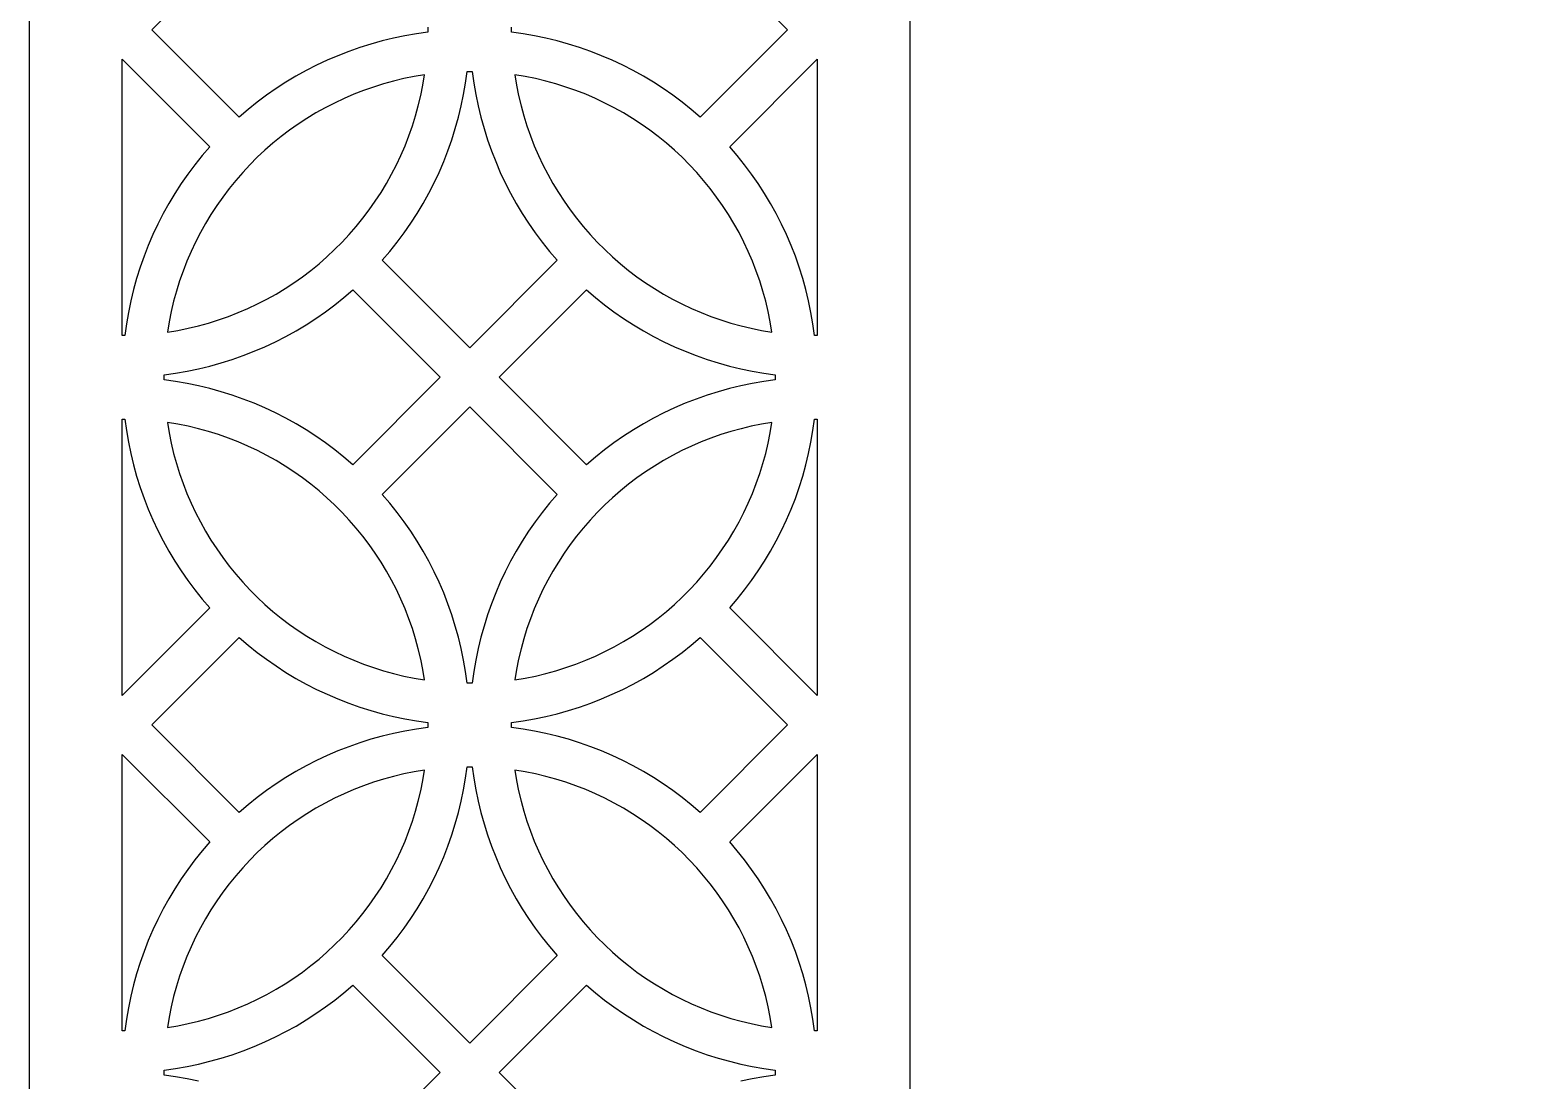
# Model space of a CAD drawing. Extents: x 0 to 625, y 0 to 1950.
# Drawn here: x 0 to 319.9, y 243.3 to 470 of the extents above; entities that cross this region are included whole.
import ezdxf

# ---------------------------------------------------------------- set-up
doc = ezdxf.new("R2010")
doc.units = 0
doc.layers.add('Default_Layer', color=1, linetype='CONTINUOUS')

msp = doc.modelspace()

# ---------------------------------------------------------------- linework, layer by layer
at = {"layer": 'Default_Layer'}
for points in [[(190, 1950), (190, 190), (625, 190), (625, 0), (0, 0), (0, 1950), (190, 1950)], [(20, 404.02), (20, 463.63), (38.88, 444.75), (37.24, 442.84), (35.66, 440.87), (34.15, 438.85), (32.72, 436.79), (31.35, 434.67), (30.05, 432.51), (28.83, 430.31), (27.68, 428.06), (26.61, 425.78), (25.61, 423.47), (24.69, 421.12), (23.86, 418.75), (23.1, 416.34), (22.42, 413.91), (21.83, 411.47), (21.32, 409), (20.89, 406.52), (20.54, 404.02), (20, 404.02)], [(113.88, 420.25), (95, 401.38), (76.12, 420.25), (77.76, 422.17), (79.34, 424.13), (80.85, 426.15), (82.28, 428.22), (83.65, 430.34), (84.95, 432.5), (86.17, 434.7), (87.32, 436.94), (88.39, 439.22), (89.39, 441.54), (90.31, 443.89), (91.14, 446.26), (91.9, 448.66), (92.58, 451.09), (93.17, 453.54), (93.68, 456.01), (94.11, 458.49), (94.46, 460.99), (95.54, 460.99), (95.89, 458.49), (96.32, 456.01), (96.83, 453.54), (97.42, 451.09), (98.1, 448.66), (98.86, 446.26), (99.7, 443.89), (100.61, 441.54), (101.61, 439.22), (102.68, 436.94), (103.83, 434.7), (105.05, 432.5), (106.35, 430.34), (107.72, 428.22), (109.16, 426.15), (110.66, 424.13), (112.24, 422.17), (113.88, 420.25)], [(170, 463.63), (170, 404.02), (169.46, 404.02), (169.11, 406.52), (168.68, 409), (168.17, 411.47), (167.58, 413.91), (166.9, 416.34), (166.14, 418.75), (165.31, 421.12), (164.39, 423.47), (163.39, 425.78), (162.32, 428.06), (161.17, 430.31), (159.95, 432.51), (158.65, 434.67), (157.29, 436.79), (155.85, 438.85), (154.34, 440.87), (152.76, 442.84), (151.13, 444.75), (170, 463.63)], [(29.74, 404.74), (31.98, 405.11), (34.21, 405.57), (36.42, 406.09), (38.61, 406.7), (40.78, 407.37), (42.92, 408.13), (45.04, 408.95), (47.13, 409.85), (49.18, 410.82), (51.21, 411.86), (53.19, 412.97), (55.13, 414.15), (57.04, 415.39), (58.9, 416.7), (60.71, 418.07), (62.47, 419.5), (64.19, 421), (65.85, 422.55), (67.46, 424.15), (69.01, 425.82), (70.5, 427.53), (71.93, 429.3), (73.3, 431.11), (74.61, 432.97), (75.86, 434.87), (77.03, 436.81), (78.14, 438.8), (79.18, 440.82), (80.15, 442.88), (81.05, 444.96), (81.88, 447.08), (82.63, 449.23), (83.31, 451.39), (83.91, 453.59), (84.44, 455.8), (84.89, 458.02), (85.26, 460.27), (83.02, 459.89), (80.79, 459.44), (78.58, 458.91), (76.39, 458.31), (74.22, 457.63), (72.08, 456.88), (69.96, 456.05), (67.87, 455.15), (65.82, 454.18), (63.8, 453.14), (61.81, 452.03), (59.87, 450.86), (57.96, 449.61), (56.11, 448.31), (54.29, 446.94), (52.53, 445.5), (50.81, 444.01), (49.15, 442.46), (47.54, 440.85), (45.99, 439.19), (44.5, 437.48), (43.07, 435.71), (41.7, 433.9), (40.39, 432.04), (39.15, 430.14), (37.97, 428.19), (36.86, 426.21), (35.82, 424.19), (34.85, 422.13), (33.95, 420.04), (33.12, 417.93), (32.37, 415.78), (31.69, 413.61), (31.09, 411.42), (30.56, 409.21), (30.11, 406.98), (29.74, 404.74)], [(85.26, 460.27), (83.02, 459.89), (80.79, 459.44), (78.58, 458.91), (76.39, 458.31), (74.22, 457.63), (72.08, 456.88), (69.96, 456.05), (67.87, 455.15), (65.82, 454.18), (63.8, 453.14), (61.81, 452.03), (59.87, 450.86), (57.96, 449.61), (56.11, 448.31), (54.29, 446.94), (52.53, 445.5), (50.81, 444.01), (49.15, 442.46), (47.54, 440.85), (45.99, 439.19), (44.5, 437.48), (43.07, 435.71), (41.7, 433.9), (40.39, 432.04), (39.15, 430.14), (37.97, 428.19), (36.86, 426.21), (35.82, 424.19), (34.85, 422.13), (33.95, 420.04), (33.12, 417.93), (32.37, 415.78), (31.69, 413.61), (31.09, 411.42), (30.56, 409.21), (30.11, 406.98), (29.74, 404.74), (31.98, 405.11), (34.21, 405.57), (36.42, 406.09), (38.61, 406.7), (40.78, 407.37), (42.92, 408.13), (45.04, 408.95), (47.13, 409.85), (49.18, 410.82), (51.21, 411.86), (53.19, 412.97), (55.13, 414.15), (57.04, 415.39), (58.9, 416.7), (60.71, 418.07), (62.47, 419.5), (64.19, 421), (65.85, 422.55), (67.46, 424.15), (69.01, 425.82), (70.5, 427.53), (71.93, 429.3), (73.3, 431.11), (74.61, 432.97), (75.86, 434.87), (77.03, 436.81), (78.14, 438.8), (79.18, 440.82), (80.15, 442.88), (81.05, 444.96), (81.88, 447.08), (82.63, 449.23), (83.31, 451.39), (83.91, 453.59), (84.44, 455.8), (84.89, 458.02), (85.26, 460.27)], [(104.74, 460.27), (105.11, 458.02), (105.56, 455.8), (106.09, 453.59), (106.69, 451.39), (107.37, 449.23), (108.12, 447.08), (108.95, 444.96), (109.85, 442.88), (110.82, 440.82), (111.86, 438.8), (112.97, 436.81), (114.15, 434.87), (115.39, 432.97), (116.7, 431.11), (118.07, 429.3), (119.5, 427.53), (120.99, 425.82), (122.55, 424.15), (124.15, 422.55), (125.81, 421), (127.53, 419.5), (129.29, 418.07), (131.11, 416.7), (132.96, 415.39), (134.87, 414.15), (136.81, 412.97), (138.8, 411.86), (140.82, 410.82), (142.87, 409.85), (144.96, 408.95), (147.08, 408.13), (149.22, 407.37), (151.39, 406.7), (153.58, 406.09), (155.79, 405.57), (158.02, 405.11), (160.26, 404.74), (159.89, 406.98), (159.44, 409.21), (158.91, 411.42), (158.31, 413.61), (157.63, 415.78), (156.88, 417.93), (156.05, 420.04), (155.15, 422.13), (154.18, 424.19), (153.14, 426.21), (152.03, 428.19), (150.86, 430.14), (149.61, 432.04), (148.3, 433.9), (146.93, 435.71), (145.5, 437.48), (144.01, 439.19), (142.46, 440.85), (140.85, 442.46), (139.19, 444.01), (137.47, 445.5), (135.71, 446.94), (133.9, 448.31), (132.04, 449.61), (130.13, 450.86), (128.19, 452.03), (126.21, 453.14), (124.18, 454.18), (122.13, 455.15), (120.04, 456.05), (117.92, 456.88), (115.78, 457.63), (113.61, 458.31), (111.42, 458.91), (109.21, 459.44), (106.98, 459.89), (104.74, 460.27)], [(160.26, 404.74), (159.89, 406.98), (159.44, 409.21), (158.91, 411.42), (158.31, 413.61), (157.63, 415.78), (156.88, 417.93), (156.05, 420.04), (155.15, 422.13), (154.18, 424.19), (153.14, 426.21), (152.03, 428.19), (150.86, 430.14), (149.61, 432.04), (148.3, 433.9), (146.93, 435.71), (145.5, 437.48), (144.01, 439.19), (142.46, 440.85), (140.85, 442.46), (139.19, 444.01), (137.47, 445.5), (135.71, 446.94), (133.9, 448.31), (132.04, 449.61), (130.13, 450.86), (128.19, 452.03), (126.21, 453.14), (124.18, 454.18), (122.13, 455.15), (120.04, 456.05), (117.92, 456.88), (115.78, 457.63), (113.61, 458.31), (111.42, 458.91), (109.21, 459.44), (106.98, 459.89), (104.74, 460.27), (105.11, 458.02), (105.56, 455.8), (106.09, 453.59), (106.69, 451.39), (107.37, 449.23), (108.12, 447.08), (108.95, 444.96), (109.85, 442.88), (110.82, 440.82), (111.86, 438.8), (112.97, 436.81), (114.15, 434.87), (115.39, 432.97), (116.7, 431.11), (118.07, 429.3), (119.5, 427.53), (120.99, 425.82), (122.55, 424.15), (124.15, 422.55), (125.81, 421), (127.53, 419.5), (129.29, 418.07), (131.11, 416.7), (132.96, 415.39), (134.87, 414.15), (136.81, 412.97), (138.8, 411.86), (140.82, 410.82), (142.87, 409.85), (144.96, 408.95), (147.08, 408.13), (149.22, 407.37), (151.39, 406.7), (153.58, 406.09), (155.79, 405.57), (158.02, 405.11), (160.26, 404.74)], [(69.75, 376.13), (67.84, 377.77), (65.87, 379.34), (63.85, 380.85), (61.78, 382.29), (59.67, 383.66), (57.51, 384.95), (55.3, 386.17), (53.06, 387.32), (50.78, 388.4), (48.47, 389.39), (46.12, 390.31), (43.74, 391.15), (41.34, 391.9), (38.91, 392.58), (36.46, 393.17), (34, 393.69), (31.51, 394.11), (29.02, 394.46), (29.02, 395.55), (31.51, 395.89), (34, 396.32), (36.46, 396.83), (38.91, 397.43), (41.34, 398.1), (43.74, 398.86), (46.12, 399.7), (48.47, 400.61), (50.78, 401.61), (53.06, 402.68), (55.3, 403.83), (57.51, 405.05), (59.67, 406.35), (61.78, 407.72), (63.85, 409.16), (65.87, 410.67), (67.84, 412.24), (69.75, 413.88), (88.63, 395), (69.75, 376.13)], [(120.25, 376.13), (101.37, 395), (120.25, 413.88), (122.16, 412.24), (124.13, 410.67), (126.15, 409.16), (128.22, 407.72), (130.33, 406.35), (132.5, 405.05), (134.7, 403.83), (136.94, 402.68), (139.22, 401.61), (141.54, 400.61), (143.88, 399.7), (146.26, 398.86), (148.66, 398.1), (151.09, 397.43), (153.54, 396.83), (156.01, 396.32), (158.49, 395.89), (160.98, 395.55), (160.98, 394.46), (158.49, 394.11), (156.01, 393.69), (153.54, 393.17), (151.09, 392.58), (148.66, 391.9), (146.26, 391.15), (143.88, 390.31), (141.54, 389.39), (139.22, 388.4), (136.94, 387.32), (134.7, 386.17), (132.5, 384.95), (130.33, 383.66), (128.22, 382.29), (126.15, 380.85), (124.13, 379.34), (122.16, 377.77), (120.25, 376.13)], [(113.88, 369.75), (112.24, 367.84), (110.66, 365.87), (109.16, 363.85), (107.72, 361.78), (106.35, 359.67), (105.05, 357.51), (103.83, 355.31), (102.68, 353.06), (101.61, 350.78), (100.61, 348.47), (99.7, 346.12), (98.86, 343.74), (98.1, 341.34), (97.42, 338.91), (96.83, 336.47), (96.32, 334), (95.89, 331.52), (95.54, 329.02), (94.46, 329.02), (94.11, 331.52), (93.68, 334), (93.17, 336.47), (92.58, 338.91), (91.9, 341.34), (91.14, 343.74), (90.31, 346.12), (89.39, 348.47), (88.39, 350.78), (87.32, 353.06), (86.17, 355.31), (84.95, 357.51), (83.65, 359.67), (82.28, 361.78), (80.85, 363.85), (79.34, 365.87), (77.76, 367.84), (76.12, 369.75), (95, 388.63), (113.88, 369.75)], [(20, 326.38), (20, 385.99), (20.54, 385.99), (20.89, 383.49), (21.32, 381.01), (21.83, 378.54), (22.42, 376.09), (23.1, 373.66), (23.86, 371.26), (24.69, 368.88), (25.61, 366.54), (26.61, 364.22), (27.68, 361.94), (28.83, 359.7), (30.05, 357.5), (31.35, 355.34), (32.72, 353.22), (34.15, 351.15), (35.66, 349.13), (37.24, 347.17), (38.88, 345.25), (20, 326.38)], [(85.26, 329.74), (84.89, 331.98), (84.44, 334.21), (83.91, 336.42), (83.31, 338.61), (82.63, 340.78), (81.88, 342.93), (81.05, 345.04), (80.15, 347.13), (79.18, 349.19), (78.14, 351.21), (77.03, 353.19), (75.86, 355.14), (74.61, 357.04), (73.3, 358.9), (71.93, 360.71), (70.5, 362.48), (69.01, 364.19), (67.46, 365.85), (65.85, 367.46), (64.19, 369.01), (62.47, 370.5), (60.71, 371.93), (58.9, 373.31), (57.04, 374.61), (55.13, 375.86), (53.19, 377.03), (51.21, 378.14), (49.18, 379.18), (47.13, 380.15), (45.04, 381.05), (42.92, 381.88), (40.78, 382.63), (38.61, 383.31), (36.42, 383.91), (34.21, 384.44), (31.98, 384.89), (29.74, 385.27), (30.11, 383.02), (30.56, 380.8), (31.09, 378.59), (31.69, 376.39), (32.37, 374.22), (33.12, 372.08), (33.95, 369.96), (34.85, 367.87), (35.82, 365.82), (36.86, 363.8), (37.97, 361.81), (39.15, 359.87), (40.39, 357.97), (41.7, 356.11), (43.07, 354.29), (44.5, 352.53), (45.99, 350.82), (47.54, 349.15), (49.15, 347.55), (50.81, 346), (52.53, 344.5), (54.29, 343.07), (56.11, 341.7), (57.96, 340.39), (59.87, 339.15), (61.81, 337.97), (63.8, 336.86), (65.82, 335.82), (67.87, 334.85), (69.96, 333.95), (72.08, 333.13), (74.22, 332.37), (76.39, 331.7), (78.58, 331.09), (80.79, 330.56), (83.02, 330.11), (85.26, 329.74)], [(29.74, 385.27), (30.11, 383.02), (30.56, 380.8), (31.09, 378.59), (31.69, 376.39), (32.37, 374.22), (33.12, 372.08), (33.95, 369.96), (34.85, 367.87), (35.82, 365.82), (36.86, 363.8), (37.97, 361.81), (39.15, 359.87), (40.39, 357.97), (41.7, 356.11), (43.07, 354.29), (44.5, 352.53), (45.99, 350.82), (47.54, 349.15), (49.15, 347.55), (50.81, 346), (52.53, 344.5), (54.29, 343.07), (56.11, 341.7), (57.96, 340.39), (59.87, 339.15), (61.81, 337.97), (63.8, 336.86), (65.82, 335.82), (67.87, 334.85), (69.96, 333.95), (72.08, 333.13), (74.22, 332.37), (76.39, 331.7), (78.58, 331.09), (80.79, 330.56), (83.02, 330.11), (85.26, 329.74), (84.89, 331.98), (84.44, 334.21), (83.91, 336.42), (83.31, 338.61), (82.63, 340.78), (81.88, 342.93), (81.05, 345.04), (80.15, 347.13), (79.18, 349.19), (78.14, 351.21), (77.03, 353.19), (75.86, 355.14), (74.61, 357.04), (73.3, 358.9), (71.93, 360.71), (70.5, 362.48), (69.01, 364.19), (67.46, 365.85), (65.85, 367.46), (64.19, 369.01), (62.47, 370.5), (60.71, 371.93), (58.9, 373.31), (57.04, 374.61), (55.13, 375.86), (53.19, 377.03), (51.21, 378.14), (49.18, 379.18), (47.13, 380.15), (45.04, 381.05), (42.92, 381.88), (40.78, 382.63), (38.61, 383.31), (36.42, 383.91), (34.21, 384.44), (31.98, 384.89), (29.74, 385.27)], [(160.26, 385.27), (158.02, 384.89), (155.79, 384.44), (153.58, 383.91), (151.39, 383.31), (149.22, 382.63), (147.08, 381.88), (144.96, 381.05), (142.87, 380.15), (140.82, 379.18), (138.8, 378.14), (136.81, 377.03), (134.87, 375.86), (132.96, 374.61), (131.11, 373.31), (129.29, 371.93), (127.53, 370.5), (125.81, 369.01), (124.15, 367.46), (122.55, 365.85), (120.99, 364.19), (119.5, 362.48), (118.07, 360.71), (116.7, 358.9), (115.39, 357.04), (114.15, 355.14), (112.97, 353.19), (111.86, 351.21), (110.82, 349.19), (109.85, 347.13), (108.95, 345.04), (108.12, 342.93), (107.37, 340.78), (106.69, 338.61), (106.09, 336.42), (105.56, 334.21), (105.11, 331.98), (104.74, 329.74), (106.98, 330.11), (109.21, 330.56), (111.42, 331.09), (113.61, 331.7), (115.78, 332.37), (117.92, 333.13), (120.04, 333.95), (122.13, 334.85), (124.18, 335.82), (126.21, 336.86), (128.19, 337.97), (130.13, 339.15), (132.04, 340.39), (133.9, 341.7), (135.71, 343.07), (137.47, 344.5), (139.19, 346), (140.85, 347.55), (142.46, 349.15), (144.01, 350.82), (145.5, 352.53), (146.93, 354.29), (148.3, 356.11), (149.61, 357.97), (150.86, 359.87), (152.03, 361.81), (153.14, 363.8), (154.18, 365.82), (155.15, 367.87), (156.05, 369.96), (156.88, 372.08), (157.63, 374.22), (158.31, 376.39), (158.91, 378.59), (159.44, 380.8), (159.89, 383.02), (160.26, 385.27)], [(104.74, 329.74), (106.98, 330.11), (109.21, 330.56), (111.42, 331.09), (113.61, 331.7), (115.78, 332.37), (117.92, 333.13), (120.04, 333.95), (122.13, 334.85), (124.18, 335.82), (126.21, 336.86), (128.19, 337.97), (130.13, 339.15), (132.04, 340.39), (133.9, 341.7), (135.71, 343.07), (137.47, 344.5), (139.19, 346), (140.85, 347.55), (142.46, 349.15), (144.01, 350.82), (145.5, 352.53), (146.93, 354.29), (148.3, 356.11), (149.61, 357.97), (150.86, 359.87), (152.03, 361.81), (153.14, 363.8), (154.18, 365.82), (155.15, 367.87), (156.05, 369.96), (156.88, 372.08), (157.63, 374.22), (158.31, 376.39), (158.91, 378.59), (159.44, 380.8), (159.89, 383.02), (160.26, 385.27), (158.02, 384.89), (155.79, 384.44), (153.58, 383.91), (151.39, 383.31), (149.22, 382.63), (147.08, 381.88), (144.96, 381.05), (142.87, 380.15), (140.82, 379.18), (138.8, 378.14), (136.81, 377.03), (134.87, 375.86), (132.96, 374.61), (131.11, 373.31), (129.29, 371.93), (127.53, 370.5), (125.81, 369.01), (124.15, 367.46), (122.55, 365.85), (120.99, 364.19), (119.5, 362.48), (118.07, 360.71), (116.7, 358.9), (115.39, 357.04), (114.15, 355.14), (112.97, 353.19), (111.86, 351.21), (110.82, 349.19), (109.85, 347.13), (108.95, 345.04), (108.12, 342.93), (107.37, 340.78), (106.69, 338.61), (106.09, 336.42), (105.56, 334.21), (105.11, 331.98), (104.74, 329.74)], [(170, 385.99), (170, 326.38), (151.13, 345.25), (152.76, 347.17), (154.34, 349.13), (155.85, 351.15), (157.29, 353.22), (158.65, 355.34), (159.95, 357.5), (161.17, 359.7), (162.32, 361.94), (163.39, 364.22), (164.39, 366.54), (165.31, 368.88), (166.14, 371.26), (166.9, 373.66), (167.58, 376.09), (168.17, 378.54), (168.68, 381.01), (169.11, 383.49), (169.46, 385.99), (170, 385.99)], [(45.25, 301.13), (26.37, 320), (45.25, 338.88), (47.16, 337.24), (49.13, 335.66), (51.15, 334.16), (53.22, 332.72), (55.33, 331.35), (57.49, 330.05), (59.7, 328.83), (61.94, 327.68), (64.22, 326.61), (66.54, 325.61), (68.88, 324.7), (71.26, 323.86), (73.66, 323.1), (76.09, 322.43), (78.54, 321.83), (81, 321.32), (83.49, 320.89), (85.98, 320.55), (85.99, 320), (85.98, 319.46), (83.49, 319.11), (81, 318.68), (78.54, 318.17), (76.09, 317.58), (73.66, 316.9), (71.26, 316.15), (68.88, 315.31), (66.54, 314.39), (64.22, 313.4), (61.94, 312.32), (59.7, 311.17), (57.49, 309.95), (55.33, 308.65), (53.22, 307.29), (51.15, 305.85), (49.13, 304.34), (47.16, 302.77), (45.25, 301.13)], [(144.75, 338.88), (163.63, 320), (144.75, 301.13), (142.84, 302.77), (140.87, 304.34), (138.85, 305.85), (136.78, 307.29), (134.67, 308.65), (132.51, 309.95), (130.3, 311.17), (128.06, 312.32), (125.78, 313.4), (123.47, 314.39), (121.12, 315.31), (118.74, 316.15), (116.34, 316.9), (113.91, 317.58), (111.46, 318.17), (109, 318.68), (106.51, 319.11), (104.02, 319.46), (104.02, 320), (104.02, 320.55), (106.51, 320.89), (109, 321.32), (111.46, 321.83), (113.91, 322.43), (116.34, 323.1), (118.74, 323.86), (121.12, 324.7), (123.47, 325.61), (125.78, 326.61), (128.06, 327.68), (130.3, 328.83), (132.51, 330.05), (134.67, 331.35), (136.78, 332.72), (138.85, 334.16), (140.87, 335.66), (142.84, 337.24), (144.75, 338.88)], [(20, 254.02), (20, 313.63), (38.88, 294.75), (37.24, 292.84), (35.66, 290.87), (34.15, 288.85), (32.72, 286.78), (31.35, 284.67), (30.05, 282.51), (28.83, 280.3), (27.68, 278.06), (26.61, 275.78), (25.61, 273.47), (24.69, 271.12), (23.86, 268.74), (23.1, 266.34), (22.42, 263.91), (21.83, 261.46), (21.32, 259), (20.89, 256.51), (20.54, 254.02), (20, 254.02)], [(170, 313.63), (170, 254.02), (169.46, 254.02), (169.11, 256.51), (168.68, 259), (168.17, 261.46), (167.58, 263.91), (166.9, 266.34), (166.14, 268.74), (165.31, 271.12), (164.39, 273.47), (163.39, 275.78), (162.32, 278.06), (161.17, 280.3), (159.95, 282.51), (158.65, 284.67), (157.29, 286.78), (155.85, 288.85), (154.34, 290.87), (152.76, 292.84), (151.13, 294.75), (170, 313.63)], [(113.88, 270.25), (95, 251.38), (76.12, 270.25), (77.76, 272.17), (79.34, 274.13), (80.85, 276.15), (82.28, 278.22), (83.65, 280.34), (84.95, 282.5), (86.17, 284.7), (87.32, 286.94), (88.39, 289.22), (89.39, 291.54), (90.31, 293.88), (91.14, 296.26), (91.9, 298.66), (92.58, 301.09), (93.17, 303.54), (93.68, 306.01), (94.11, 308.49), (94.46, 310.99), (95.54, 310.99), (95.89, 308.49), (96.32, 306.01), (96.83, 303.54), (97.42, 301.09), (98.1, 298.66), (98.86, 296.26), (99.7, 293.88), (100.61, 291.54), (101.61, 289.22), (102.68, 286.94), (103.83, 284.7), (105.05, 282.5), (106.35, 280.34), (107.72, 278.22), (109.16, 276.15), (110.66, 274.13), (112.24, 272.17), (113.88, 270.25)], [(29.74, 254.74), (31.98, 255.11), (34.21, 255.56), (36.42, 256.09), (38.61, 256.69), (40.78, 257.37), (42.92, 258.13), (45.04, 258.95), (47.13, 259.85), (49.18, 260.82), (51.21, 261.86), (53.19, 262.97), (55.13, 264.15), (57.04, 265.39), (58.9, 266.7), (60.71, 268.07), (62.47, 269.5), (64.19, 271), (65.85, 272.55), (67.46, 274.15), (69.01, 275.82), (70.5, 277.53), (71.93, 279.29), (73.3, 281.11), (74.61, 282.97), (75.86, 284.87), (77.03, 286.81), (78.14, 288.8), (79.18, 290.82), (80.15, 292.87), (81.05, 294.96), (81.88, 297.08), (82.63, 299.22), (83.31, 301.39), (83.91, 303.58), (84.44, 305.8), (84.89, 308.02), (85.26, 310.27), (83.02, 309.89), (80.79, 309.44), (78.58, 308.91), (76.39, 308.31), (74.22, 307.63), (72.08, 306.88), (69.96, 306.05), (67.87, 305.15), (65.82, 304.18), (63.8, 303.14), (61.81, 302.03), (59.87, 300.86), (57.96, 299.61), (56.11, 298.31), (54.29, 296.93), (52.53, 295.5), (50.81, 294.01), (49.15, 292.46), (47.54, 290.85), (45.99, 289.19), (44.5, 287.47), (43.07, 285.71), (41.7, 283.9), (40.39, 282.04), (39.15, 280.14), (37.97, 278.19), (36.86, 276.21), (35.82, 274.19), (34.85, 272.13), (33.95, 270.04), (33.12, 267.93), (32.37, 265.78), (31.69, 263.61), (31.09, 261.42), (30.56, 259.21), (30.11, 256.98), (29.74, 254.74)], [(85.26, 310.27), (83.02, 309.89), (80.79, 309.44), (78.58, 308.91), (76.39, 308.31), (74.22, 307.63), (72.08, 306.88), (69.96, 306.05), (67.87, 305.15), (65.82, 304.18), (63.8, 303.14), (61.81, 302.03), (59.87, 300.86), (57.96, 299.61), (56.11, 298.31), (54.29, 296.93), (52.53, 295.5), (50.81, 294.01), (49.15, 292.46), (47.54, 290.85), (45.99, 289.19), (44.5, 287.47), (43.07, 285.71), (41.7, 283.9), (40.39, 282.04), (39.15, 280.14), (37.97, 278.19), (36.86, 276.21), (35.82, 274.19), (34.85, 272.13), (33.95, 270.04), (33.12, 267.93), (32.37, 265.78), (31.69, 263.61), (31.09, 261.42), (30.56, 259.21), (30.11, 256.98), (29.74, 254.74), (31.98, 255.11), (34.21, 255.56), (36.42, 256.09), (38.61, 256.69), (40.78, 257.37), (42.92, 258.13), (45.04, 258.95), (47.13, 259.85), (49.18, 260.82), (51.21, 261.86), (53.19, 262.97), (55.13, 264.15), (57.04, 265.39), (58.9, 266.7), (60.71, 268.07), (62.47, 269.5), (64.19, 271), (65.85, 272.55), (67.46, 274.15), (69.01, 275.82), (70.5, 277.53), (71.93, 279.29), (73.3, 281.11), (74.61, 282.97), (75.86, 284.87), (77.03, 286.81), (78.14, 288.8), (79.18, 290.82), (80.15, 292.87), (81.05, 294.96), (81.88, 297.08), (82.63, 299.22), (83.31, 301.39), (83.91, 303.58), (84.44, 305.8), (84.89, 308.02), (85.26, 310.27)], [(104.74, 310.27), (105.11, 308.02), (105.56, 305.8), (106.09, 303.58), (106.69, 301.39), (107.37, 299.22), (108.12, 297.08), (108.95, 294.96), (109.85, 292.87), (110.82, 290.82), (111.86, 288.8), (112.97, 286.81), (114.15, 284.87), (115.39, 282.97), (116.7, 281.11), (118.07, 279.29), (119.5, 277.53), (120.99, 275.82), (122.55, 274.15), (124.15, 272.55), (125.81, 271), (127.53, 269.5), (129.29, 268.07), (131.11, 266.7), (132.96, 265.39), (134.87, 264.15), (136.81, 262.97), (138.8, 261.86), (140.82, 260.82), (142.87, 259.85), (144.96, 258.95), (147.08, 258.13), (149.22, 257.37), (151.39, 256.69), (153.58, 256.09), (155.79, 255.56), (158.02, 255.11), (160.26, 254.74), (159.89, 256.98), (159.44, 259.21), (158.91, 261.42), (158.31, 263.61), (157.63, 265.78), (156.88, 267.93), (156.05, 270.04), (155.15, 272.13), (154.18, 274.19), (153.14, 276.21), (152.03, 278.19), (150.86, 280.14), (149.61, 282.04), (148.3, 283.9), (146.93, 285.71), (145.5, 287.47), (144.01, 289.19), (142.46, 290.85), (140.85, 292.46), (139.19, 294.01), (137.47, 295.5), (135.71, 296.93), (133.9, 298.31), (132.04, 299.61), (130.13, 300.86), (128.19, 302.03), (126.21, 303.14), (124.18, 304.18), (122.13, 305.15), (120.04, 306.05), (117.92, 306.88), (115.78, 307.63), (113.61, 308.31), (111.42, 308.91), (109.21, 309.44), (106.98, 309.89), (104.74, 310.27)], [(160.26, 254.74), (159.89, 256.98), (159.44, 259.21), (158.91, 261.42), (158.31, 263.61), (157.63, 265.78), (156.88, 267.93), (156.05, 270.04), (155.15, 272.13), (154.18, 274.19), (153.14, 276.21), (152.03, 278.19), (150.86, 280.14), (149.61, 282.04), (148.3, 283.9), (146.93, 285.71), (145.5, 287.47), (144.01, 289.19), (142.46, 290.85), (140.85, 292.46), (139.19, 294.01), (137.47, 295.5), (135.71, 296.93), (133.9, 298.31), (132.04, 299.61), (130.13, 300.86), (128.19, 302.03), (126.21, 303.14), (124.18, 304.18), (122.13, 305.15), (120.04, 306.05), (117.92, 306.88), (115.78, 307.63), (113.61, 308.31), (111.42, 308.91), (109.21, 309.44), (106.98, 309.89), (104.74, 310.27), (105.11, 308.02), (105.56, 305.8), (106.09, 303.58), (106.69, 301.39), (107.37, 299.22), (108.12, 297.08), (108.95, 294.96), (109.85, 292.87), (110.82, 290.82), (111.86, 288.8), (112.97, 286.81), (114.15, 284.87), (115.39, 282.97), (116.7, 281.11), (118.07, 279.29), (119.5, 277.53), (120.99, 275.82), (122.55, 274.15), (124.15, 272.55), (125.81, 271), (127.53, 269.5), (129.29, 268.07), (131.11, 266.7), (132.96, 265.39), (134.87, 264.15), (136.81, 262.97), (138.8, 261.86), (140.82, 260.82), (142.87, 259.85), (144.96, 258.95), (147.08, 258.13), (149.22, 257.37), (151.39, 256.69), (153.58, 256.09), (155.79, 255.56), (158.02, 255.11), (160.26, 254.74)]]:
    msp.add_lwpolyline(points, close=True, dxfattribs=at)
for points in [[(85.98, 470.55), (85.99, 470), (85.98, 469.46), (83.49, 469.11), (81, 468.69), (78.54, 468.17), (76.09, 467.58), (73.66, 466.9), (71.26, 466.15), (68.88, 465.31), (66.54, 464.39), (64.22, 463.4), (61.94, 462.32), (59.7, 461.18), (57.49, 459.95), (55.33, 458.66), (53.22, 457.29), (51.15, 455.85), (49.13, 454.34), (47.16, 452.77), (45.25, 451.13), (45.25, 451.13), (26.37, 470), (45.25, 488.88)], [(144.75, 488.88), (163.63, 470), (144.75, 451.13), (142.84, 452.77), (140.87, 454.34), (138.85, 455.85), (136.78, 457.29), (134.67, 458.66), (132.51, 459.95), (130.3, 461.18), (128.06, 462.32), (125.78, 463.4), (123.47, 464.39), (121.12, 465.31), (118.74, 466.15), (116.34, 466.9), (113.91, 467.58), (111.46, 468.17), (109, 468.69), (106.51, 469.11), (104.02, 469.46), (104.02, 470), (104.02, 470.55)], [(36.46, 243.17), (34, 243.68), (31.51, 244.11), (29.02, 244.46), (29.02, 245.55), (31.51, 245.89), (34, 246.32), (36.46, 246.83), (38.91, 247.43), (41.34, 248.1), (43.74, 248.86), (46.12, 249.7), (48.47, 250.61), (50.78, 251.61), (53.06, 252.68), (55.3, 253.83), (57.51, 255.05), (59.67, 256.35), (61.78, 257.72), (63.85, 259.16), (65.87, 260.66), (67.84, 262.24), (69.75, 263.88), (88.63, 245), (69.75, 226.13)], [(120.25, 226.13), (101.37, 245), (120.25, 263.88), (122.16, 262.24), (124.13, 260.66), (126.15, 259.16), (128.22, 257.72), (130.33, 256.35), (132.5, 255.05), (134.7, 253.83), (136.94, 252.68), (139.22, 251.61), (141.54, 250.61), (143.88, 249.7), (146.26, 248.86), (148.66, 248.1), (151.09, 247.43), (153.54, 246.83), (156.01, 246.32), (158.49, 245.89), (160.98, 245.55), (160.98, 244.46), (158.49, 244.11), (156.01, 243.68), (153.54, 243.17)]]:
    msp.add_lwpolyline(points, dxfattribs=at)

doc.saveas('drawing.dxf')
